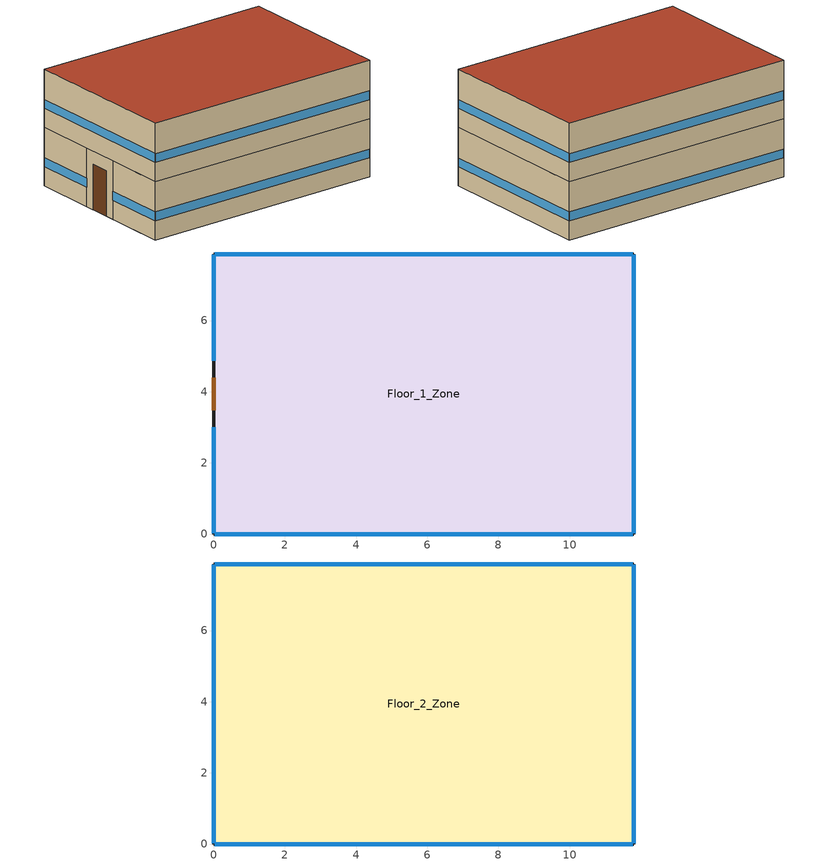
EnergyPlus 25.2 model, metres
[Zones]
Floor_1_Zone
 floor ground (Residential Floor Construction): 0,0 0,7.87 11.8,7.87 11.8,0 z0
 wall outside (Residential Wall Construction): 0,4.85 0,3.02 0,0 11.8,0 11.8,7.87 0,7.87 0,4.85 z0:2.74
 window (Residential Window Construction): 0,3 0,0.03 / 0,7.84 0,4.87 z0.9:1.32; 11.78,7.87 0.03,7.87 / 11.8,0.03 11.8,7.84 / 0.03,0 11.78,0 z0.9:1.31
 door (Residential Door Construction): 0,4.39 0,3.48 z0:2.13
 roof outside (Residential Roof Construction): 11.8,0 11.8,7.87 0,7.87 0,0 z2.74
Floor_2_Zone
 floor ground (Residential Floor Construction): 0,0 0,7.87 11.8,7.87 11.8,0 z2.74
 wall outside (Residential Wall Construction): 11.8,0 11.8,7.87 0,7.87 0,0 11.8,0 z2.74:5.49
 window (Residential Window Construction): 11.8,0.03 11.8,7.84 / 0.03,0 11.78,0 / 0,7.84 0,0.03 / 11.78,7.87 0.03,7.87 z3.64:4.06
 roof outside (Residential Roof Construction): 11.8,0 11.8,7.87 0,7.87 0,0 z5.49
[Building]
Building 1
[Site:Location]
SEVILLA: Latitude {deg}=37.42; Longitude {deg}=-5.9; Time Zone {hr}=1; Elevation {m}=31; Keep Site Location Information=No
[SizingPeriod:DesignDay] Day of Month=21; Dry-Bulb Temperature Range Modifier Type=DefaultMultipliers; Barometric Pressure {Pa}=100953; Rain Indicator=No; Snow Indicator=No; Daylight Saving Time Indicator=No; Begin Environment Reset Mode=FullResetAtBeginEnvironment
Name | Month | Day Type | Maximum Dry-Bulb Temperature {C} | Daily Dry-Bulb Temperature Range {deltaC} | Humidity Condition Type | Wetbulb or DewPoint at Maximum Dry-Bulb {C} | Wind Speed {m/s} | Wind Direction {deg} | Solar Model Indicator | ASHRAE Clear Sky Optical Depth for Beam Irradiance (taub) | ASHRAE Clear Sky Optical Depth for Diffuse Irradiance (taud) | Enthalpy at Maximum Dry-Bulb {J/kg} | Sky Clearness
SEVILLA Ann Clg .4% Condns DB=>MWB | 7 | SummerDesignDay | 39.9 | 16.4 | Wetbulb | 23.8 | 3.4 | 240 | ASHRAETau | 0.447 | 2.027
SEVILLA Ann Clg .4% Condns DP=>MDB | 7 | SummerDesignDay | 28.9 | 16.4 | Dewpoint | 22 | 3.4 | 240 | ASHRAETau | 0.447 | 2.027
SEVILLA Ann Clg .4% Condns Enth=>MDB | 7 | SummerDesignDay | 36.4 | 16.4 | Enthalpy |  | 3.4 | 240 | ASHRAETau | 0.447 | 2.027 | 76300
SEVILLA Ann Clg .4% Condns WB=>MDB | 7 | SummerDesignDay | 36.6 | 16.4 | Wetbulb | 25.1 | 3.4 | 240 | ASHRAETau | 0.447 | 2.027
SEVILLA Ann Htg 99.6% Condns DB | 1 | WinterDesignDay | 1.3 | 0 | Wetbulb | 1.3 | 1.3 | 30 | ASHRAEClearSky |  |  |  | 0
SEVILLA Ann Htg Wind 99.6% Condns WS=>MCDB | 1 | WinterDesignDay | 13.5 | 0 | Wetbulb | 13.5 | 10.4 | 30 | ASHRAEClearSky |  |  |  | 0
SEVILLA Ann Hum_n 99.6% Condns DP=>MCDB | 1 | WinterDesignDay | 8 | 0 | Dewpoint | -4.7 | 1.3 | 30 | ASHRAEClearSky |  |  |  | 0
[Material] Roughness=MediumRough; Thickness {m}=0.1; Density {kg/m3}=800; Specific Heat {J/kg-K}=1000; Thermal Absorptance=0.9; Solar Absorptance=0.7; Visible Absorptance=0.7
Name | Conductivity {W/m-K}
Residential Door Construction Material; Residential Roof Construction Material | 0.2
Residential Floor Construction Material | 0.25
Residential Wall Construction Material | 0.3
[WindowMaterial:SimpleGlazingSystem]
Residential Window Construction Glazing: U-Factor {W/m2-K}=1.87383; Solar Heat Gain Coefficient=0.45
[Construction]
Residential Door Construction: Residential Door Construction Material
Residential Floor Construction: Residential Floor Construction Material
Residential Roof Construction: Residential Roof Construction Material
Residential Wall Construction: Residential Wall Construction Material
Residential Window Construction: Residential Window Construction Glazing
[Zone] Multiplier=1; Part of Total Floor Area=Yes
Floor_1_Zone; Floor_2_Zone
[Space] Space Type=Residential - Living Space
Name | Zone
Floor_1 | Floor_1_Zone
Floor_2 | Floor_2_Zone
[SpaceList]
Residential - Living Space: Floor_1, Floor_2
[Lights]
Residential Living Lights: Zone or ZoneList or Space or SpaceList=Residential - Living Space; Schedule=Residential Lighting Schedule; Design Level Calculation Method=Watts/Area; Watts per Floor Area {W/m2}=16; Fraction Replaceable=1
[People]
Residential Living Occupants: Zone or ZoneList or Space or SpaceList=Residential - Living Space; Number of People Schedule=Residential Occupancy Schedule; Number of People Calculation Method=People/Area; People per Floor Area {person/m2}=0.025; Fraction Radiant=0.3; Sensible Heat Fraction=0.5; Activity Level Schedule=Residential Activity Schedule; Enable ASHRAE 55 Comfort Warnings=Yes; Work Efficiency Schedule=Always On Discrete; Clothing Insulation Schedule=Always On Discrete; Air Velocity Schedule=Always On Discrete; Thermal Comfort Model 1 Type=Fanger
[ElectricEquipment]
Residential Living Plug Loads: Zone or ZoneList or Space or SpaceList=Residential - Living Space; Schedule=Residential Equipment Schedule; Design Level Calculation Method=Watts/Area; Watts per Floor Area {W/m2}=8.6
[ZoneInfiltration:DesignFlowRate]
Residential Living Infiltration: Zone or ZoneList or Space or SpaceList=Residential - Living Space; Schedule=Residential Infiltration Schedule; Design Flow Rate Calculation Method=AirChanges/Hour; Air Changes per Hour {1/hr}=0.411765; Density Basis=Outdoor
[ZoneVentilation:WindandStackOpenArea] Opening Area {m2}=2; Opening Area Fraction Schedule=Always On Discrete hvac_library; Opening Effectiveness=Autocalculate; Effective Angle {deg}=0; Height Difference {m}=0; Discharge Coefficient for Opening=Autocalculate; Minimum Indoor Temperature {C}=-100; Maximum Indoor Temperature {C}=100; Delta Temperature {deltaC}=-100; Minimum Outdoor Temperature {C}=-100; Maximum Outdoor Temperature {C}=100; Maximum Wind Speed {m/s}=40
Name | Zone or Space | Minimum Indoor Temperature Schedule | Maximum Indoor Temperature Schedule | Delta Temperature Schedule | Minimum Outdoor Temperature Schedule | Maximum Outdoor Temperature Schedule
Zone Ventilation Wind and Stack Open Area | Floor_1_Zone | Always On Discrete hvac_library | Always On Discrete hvac_library | Always On Discrete hvac_library | Always On Discrete hvac_library | Always On Discrete hvac_library
Zone Ventilation Wind and Stack Open Area 1 | Floor_2_Zone
[Schedule:Day:Interval]
Schedule Day 2: No, 08:00, 0.1, 18:00, 0.3, 22:00, 0.6, 24:00, 0.2
Residential Lighting Default: No, 06:00, 0.1, 08:00, 0.3, 16:00, 0.2, 22:00, 0.7, 24:00, 0.2
Schedule Day 1: No, 08:00, 1, 20:00, 0.9, 24:00, 1
Residential Occupancy Default: No, 06:00, 1, 08:00, 0.5, 17:00, 0.3, 22:00, 0.9, 24:00, 1
Residential Activity Default: No, 06:00, 72, 08:00, 120, 18:00, 100, 22:00, 120, 24:00, 72
Schedule Day 3: No, 24:00, 0.7
Residential Equipment Default: No, 06:00, 0.5, 08:00, 0.6, 17:00, 0.5, 22:00, 0.8, 24:00, 0.6
[Schedule:Week:Daily]
Residential Lighting Schedule Week Rule - Jan1-Dec31: Schedule Day 2, Residential Lighting Default, Residential Lighting Default, Residential Lighting Default, Residential Lighting Default, Residential Lighting Default, Schedule Day 2, Residential Lighting Default, Residential Lighting Default, Residential Lighting Default, Residential Lighting Default, Residential Lighting Default
Residential Occupancy Schedule Week Rule - Jan1-Dec31: Schedule Day 1, Residential Occupancy Default, Residential Occupancy Default, Residential Occupancy Default, Residential Occupancy Default, Residential Occupancy Default, Schedule Day 1, Residential Occupancy Default, Residential Occupancy Default, Residential Occupancy Default, Residential Occupancy Default, Residential Occupancy Default
Residential Activity Schedule Week Rule - Jan1-Dec31: Residential Activity Default, Residential Activity Default, Residential Activity Default, Residential Activity Default, Residential Activity Default, Residential Activity Default, Residential Activity Default, Residential Activity Default, Residential Activity Default, Residential Activity Default, Residential Activity Default, Residential Activity Default
Residential Equipment Schedule Week Rule - Jan1-Dec31: Schedule Day 3, Residential Equipment Default, Residential Equipment Default, Residential Equipment Default, Residential Equipment Default, Residential Equipment Default, Schedule Day 3, Residential Equipment Default, Residential Equipment Default, Residential Equipment Default, Residential Equipment Default, Residential Equipment Default
[Schedule:Year]
Residential Lighting Schedule: Residential Lighting Schedule Week Rule - Jan1-Dec31, 1, 1, 12, 31
Residential Occupancy Schedule: Residential Occupancy Schedule Week Rule - Jan1-Dec31, 1, 1, 12, 31
Residential Activity Schedule: Residential Activity Schedule Week Rule - Jan1-Dec31, 1, 1, 12, 31
Residential Equipment Schedule: Residential Equipment Schedule Week Rule - Jan1-Dec31, 1, 1, 12, 31
[Schedule:Constant]
Always On Discrete: OnOff 1, 1
Always On Discrete hvac_library: OnOff hvac_library, 1
Residential Infiltration Schedule: Fractional, 1
